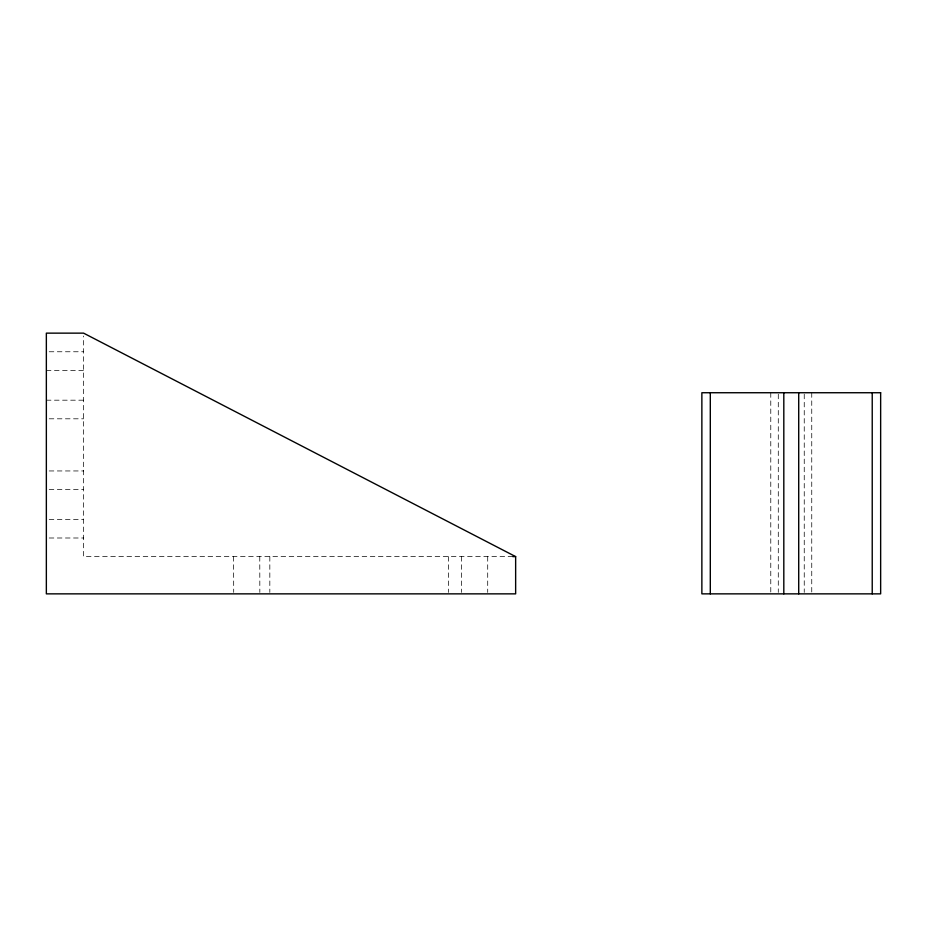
<?xml version="1.0" encoding="UTF-8"?>
<svg xmlns="http://www.w3.org/2000/svg" width="927" height="927" viewBox="0 0 927 927"><rect width="100%" height="100%" fill="white"/><g stroke="black" fill="none" stroke-linecap="round" stroke-linejoin="round"><path stroke-width="0.7" stroke-dasharray="4.63 3.48" d="M49.212 351.762L83.592 351.762M46.35 370.383L83.592 370.383M46.35 400.186L83.592 400.186M49.212 418.807L83.592 418.807M49.212 470.951L83.592 470.951M49.212 489.572L83.592 489.572M49.212 519.363L83.592 519.363M49.212 537.996L83.592 537.996M512.758 556.617L83.592 556.617L83.592 336.026M811.751 392.735L811.751 592.411M804.242 394.184L804.242 592.411M778.286 394.184L778.286 592.411M770.777 392.735L770.777 592.411M487.706 556.617L487.706 592.423M461.634 556.617L461.634 592.423M448.598 556.617L448.598 592.423M269.827 556.617L269.827 592.423M259.769 556.617L259.838 592.423M233.616 556.617L233.697 592.423"/><path stroke-width="1.39" d="M512.758 556.617L515.644 556.617L515.644 593.859L46.35 593.859L46.35 333.141L83.592 333.141L515.644 556.617M872.226 392.735L872.226 593.859M798.715 392.735L798.715 593.859M783.813 392.735L783.813 593.859M710.302 392.735L710.302 593.859M880.65 392.735L701.866 392.735L701.866 593.859L880.65 593.859L880.65 392.735"/></g></svg>
